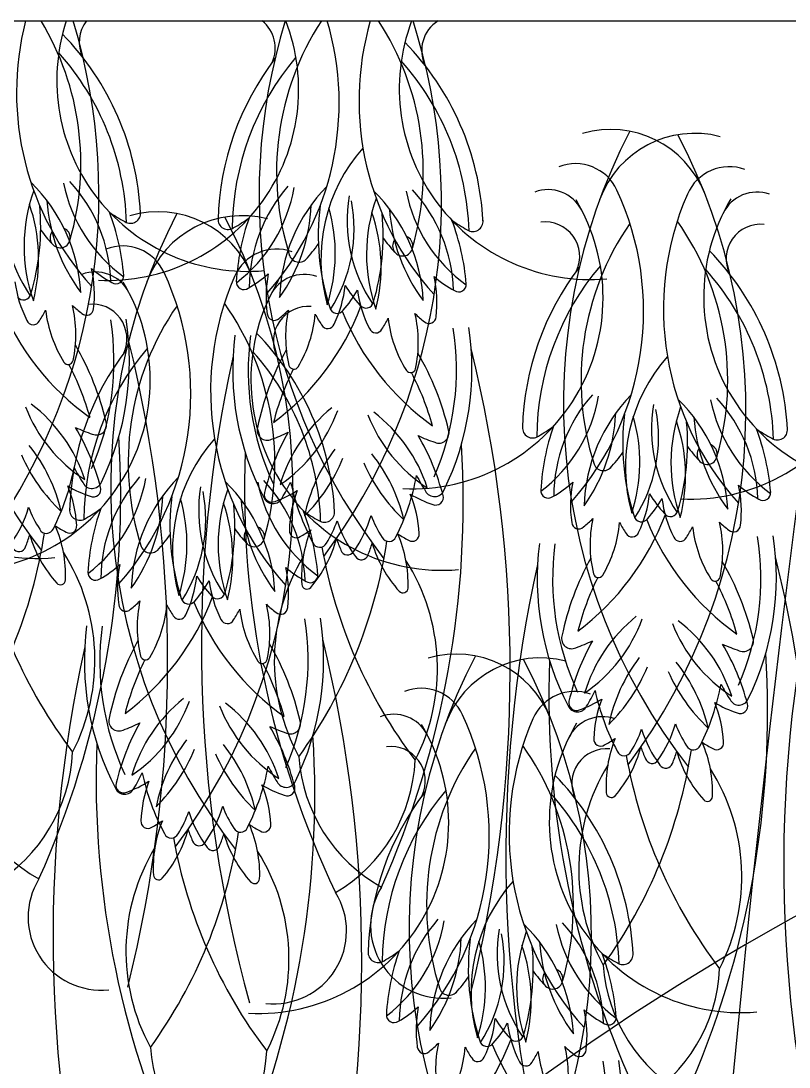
# Model space of a CAD drawing. Header units: millimetres. Extents: x 1155 to 2227, y 540 to 1342.
# Drawn here: x 1273.32 to 1276.788, y 1118.812 to 1123.534 of the extents above; entities that cross this region are included whole.
import ezdxf

# ---------------------------------------------------------------- set-up
doc = ezdxf.new("R2010")
doc.units = ezdxf.units.MM

msp = doc.modelspace()

# ---------------------------------------------------------------- linework, layer by layer
at = {"color": 0}
msp.add_line((1265.649, 1123.53421), (1280.024, 1123.53421), dxfattribs=at)
for centre, radius, start, end in [((1275.52263, 1122.78568), 2.67345, 163.74065, 217.89365), ((1270.99893, 1122.75369), 2.67345, 323.23903, 16.97492), ((1274.59987, 1123.21141), 1.29951, 165.6171, 222.35423), ((1272.34451, 1122.89065), 1.24608, 343.94337, 31.09591), ((1274.34361, 1123.26555), 0.8617, 161.83345, 275.02884), ((1273.73948, 1123.43825), 0.15625, 142.11173, 206.04306), ((1273.71221, 1123.2248), 0.8617, 267.22159, 21.04271), ((1277.06875, 1122.74875), 2.67345, 162.91448, 217.89365), ((1274.31202, 1123.41197), 0.15625, 335.33317, 51.47511), ((1273.45733, 1123.16453), 1.29951, 318.61461, 16.52766), ((1275.72028, 1122.85335), 1.24608, 146.87967, 197.70402), ((1272.54505, 1122.71676), 2.67345, 323.23903, 17.80427), ((1276.14599, 1123.17448), 1.29951, 163.92962, 222.35423), ((1273.89063, 1122.85372), 1.24608, 343.94337, 33.10042), ((1275.88973, 1123.22862), 0.8617, 159.22887, 275.02884), ((1275.2856, 1123.40132), 0.15625, 121.73829, 206.04306), ((1348.37614, 1112.02592), 72.15709, 170.8227387, 182.5326154), ((1272.61154, 1122.60306), 1.25016, 2.89266, 44.20695), ((1274.15766, 1122.56614), 1.25016, 2.89266, 44.20695), ((1272.59034, 1122.58662), 1.20715, 1.78196, 41.74545), ((1275.48129, 1122.58818), 1.20715, 139.63078, 179.59427), ((1275.45969, 1122.60411), 1.25016, 142.55856, 178.48357), ((1274.13645, 1122.54969), 1.20715, 1.78196, 41.74545), ((1278.44311, 1121.80793), 2.67345, 152.64694, 217.89365), ((1275.9824, 1122.58821), 0.4563, 21.4914, 106.10524), ((1276.3612, 1122.57043), 0.4563, 75.27099, 159.88483), ((1273.9194, 1121.77594), 2.67345, 323.23903, 27.74225), ((1275.43005, 1122.45985), 0.75554, 138.49627, 195.84773), ((1275.82359, 1122.68386), 0.20606, 24.88682, 111.50354), ((1276.51766, 1122.66986), 0.20606, 69.87269, 156.48941), ((1272.83929, 1122.26703), 0.7524, 3.16109, 45.6058), ((1274.18713, 1122.93612), 0.6872, 191.2301, 234.10738), ((1273.02647, 1122.33427), 0.70041, 1.79363, 42.70658), ((1273.91953, 1122.67119), 0.67331, 170.61445, 214.12947), ((1274.08147, 1122.51779), 0.74727, 160.32297, 199.30475), ((1273.87655, 1122.89923), 0.6872, 307.26885, 350.14613), ((1275.05134, 1122.32543), 0.70041, 138.66965, 179.58259), ((1275.24008, 1122.2627), 0.7524, 135.77043, 178.21514), ((1274.38541, 1122.2301), 0.7524, 3.16109, 45.6058), ((1275.73325, 1122.89919), 0.6872, 191.2301, 234.10738), ((1274.57259, 1122.29734), 0.70041, 1.79363, 42.70658), ((1275.69978, 1122.60146), 0.17117, 27.37209, 110.65441), ((1274.83168, 1122.2237), 1.29951, 318.61461, 24.88682), ((1276.64342, 1122.59046), 0.17117, 70.72182, 154.00414), ((1272.64464, 1122.45955), 0.75554, 345.5285, 19.1133), ((1274.20826, 1122.77145), 0.77193, 183.60571, 216.84874), ((1274.15098, 1122.59614), 0.67331, 327.24676, 10.76177), ((1275.46565, 1122.63427), 0.67331, 170.61445, 214.12947), ((1275.62759, 1122.48086), 0.74727, 160.32297, 199.30475), ((1275.08656, 1122.28398), 0.8617, 267.22159, 30.89728), ((1277.52034, 1122.23366), 1.29951, 156.48941, 222.35423), ((1277.26408, 1122.2878), 0.8617, 148.97636, 275.02884), ((1272.35776, 1122.60329), 1.05163, 343.34407, 5.32341), ((1272.73379, 1122.29894), 1.05396, 4.63242, 20.66989), ((1274.10332, 1123.21605), 0.66642, 234.87711, 241.86099), ((1276.3989, 1121.4365), 2.67345, 152.64694, 217.89365), ((1273.81449, 1122.66625), 0.04562, 236.06724, 6.13019), ((1273.93819, 1122.21678), 0.4563, 21.4914, 106.10524), ((1273.85939, 1122.7341), 0.77193, 324.52749, 357.77051), ((1275.71393, 1122.56576), 1.05163, 172.68157, 198.03216), ((1273.99223, 1122.48355), 0.74727, 342.07148, 16.03918), ((1274.19076, 1122.42262), 0.75554, 345.5285, 19.1133), ((1273.90388, 1122.56636), 1.05163, 343.34407, 5.32341), ((1275.75437, 1122.73452), 0.77193, 183.60571, 216.84874), ((1276.34096, 1122.23755), 0.8617, 267.22159, 30.89728), ((1274.31699, 1122.19899), 0.4563, 75.27099, 159.88483), ((1271.8752, 1121.4045), 2.67345, 323.23903, 27.74225), ((1274.25557, 1122.63838), 0.04562, 175.24604, 305.30899), ((1273.95362, 1123.1811), 0.66642, 299.51524, 306.49912), ((1275.34478, 1122.29714), 1.05396, 160.70634, 176.74381), ((1274.27991, 1122.26202), 1.05396, 4.63242, 20.66989), ((1275.64944, 1123.17913), 0.66642, 234.87711, 241.86099), ((1275.36061, 1122.62932), 0.04562, 236.06724, 6.13019), ((1275.68637, 1122.47114), 0.15625, 335.33317, 96.96806), ((1277.09463, 1121.91253), 1.24608, 145.38241, 197.70402), ((1275.26498, 1121.9129), 1.24608, 343.94337, 35.20472), ((1276.65995, 1122.4605), 0.15625, 84.40817, 206.04306), ((1273.94667, 1122.9847), 0.66642, 216.26081, 223.24468), ((1273.49744, 1122.55586), 0.04562, 145.23169, 67.35765), ((1273.77939, 1122.31243), 0.20606, 24.88682, 111.50354), ((1274.11632, 1122.9089), 0.66642, 317.28188, 325.11542), ((1275.49279, 1122.94777), 0.66642, 216.26081, 223.24468), ((1275.04356, 1122.51893), 0.04562, 145.23169, 67.35765), ((1274.47346, 1122.29842), 0.20606, 69.87269, 156.48941), ((1274.57572, 1122.49097), 0.04562, 193.86234, 323.92529), ((1275.53201, 1121.62531), 1.25016, 2.89266, 44.20695), ((1276.83404, 1121.66329), 1.25016, 142.55856, 178.48357), ((1276.85564, 1121.64736), 1.20715, 139.63078, 179.59427), ((1273.39808, 1121.97001), 0.8617, 148.97636, 275.02884), ((1273.65557, 1122.23003), 0.17117, 27.37209, 110.65441), ((1273.96677, 1122.79449), 0.49982, 229.07394, 241.86099), ((1273.11535, 1122.30048), 0.53677, 353.03409, 12.521), ((1273.75015, 1122.38214), 0.03421, 236.06724, 6.13019), ((1272.78747, 1121.85227), 1.29951, 318.61461, 24.88682), ((1275.47614, 1121.86223), 1.29951, 156.48941, 222.35423), ((1274.10026, 1122.76294), 0.49982, 299.51524, 312.30229), ((1274.9633, 1122.28952), 0.53677, 168.85523, 188.34214), ((1274.59921, 1122.21903), 0.17117, 70.72182, 154.00414), ((1275.51289, 1122.75757), 0.49982, 229.07394, 241.86099), ((1274.66147, 1122.26356), 0.53677, 353.03409, 12.521), ((1275.51081, 1121.60887), 1.20715, 1.78196, 41.74545), ((1273.04236, 1121.91255), 0.8617, 267.22159, 30.89728), ((1273.82552, 1122.42566), 0.53677, 187.47153, 206.95844), ((1274.32672, 1122.3559), 0.03421, 175.24604, 305.30899), ((1275.21988, 1121.91637), 0.8617, 148.97636, 275.02884), ((1274.25033, 1122.3976), 0.53677, 334.41779, 353.9047), ((1275.2149, 1122.59396), 0.49982, 210.45763, 223.24468), ((1275.29627, 1122.34521), 0.03421, 236.06724, 6.13019), ((1273.33186, 1122.30926), 0.03421, 217.45093, 347.51389), ((1274.40262, 1122.56187), 0.49982, 318.13154, 330.91859), ((1275.37164, 1122.38873), 0.53677, 187.47153, 206.95844), ((1274.31849, 1122.70505), 1.18084, 202.11673, 234.45401), ((1273.00273, 1122.11899), 0.56533, 347.968, 13.42793), ((1273.87034, 1122.58036), 0.45817, 226.09254, 233.15054), ((1273.61682, 1122.2368), 0.03136, 227.35679, 357.41975), ((1273.64217, 1122.09971), 0.15625, 335.33317, 96.96806), ((1275.05042, 1121.5411), 1.24608, 145.38241, 197.70402), ((1273.22078, 1121.54146), 1.24608, 343.94337, 35.20472), ((1274.61574, 1122.08907), 0.15625, 84.40817, 206.04306), ((1273.75079, 1122.66507), 1.18084, 306.92222, 339.2595), ((1274.74717, 1122.24843), 0.03421, 193.86234, 323.92529), ((1274.87798, 1122.27233), 0.03421, 217.45093, 347.51389), ((1273.02033, 1122.43054), 0.45817, 326.84199, 333.89999), ((1273.9934, 1122.2936), 0.56533, 186.5646, 212.02453), ((1272.56391, 1121.99957), 1.24608, 333.94337, 8.7005), ((1274.4635, 1122.21381), 0.03136, 183.95648, 314.01944), ((1274.2018, 1122.55118), 0.45817, 308.22569, 315.28368), ((1275.08024, 1122.11078), 0.56533, 167.94829, 193.40823), ((1274.08567, 1122.26155), 0.56533, 329.3517, 354.81163), ((1275.05517, 1122.42181), 0.45817, 207.47624, 214.53424), ((1275.86461, 1122.66813), 1.18084, 202.11673, 234.45401), ((1274.56645, 1122.39361), 0.45817, 326.84199, 333.89999), ((1275.53952, 1122.25667), 0.56533, 186.5646, 212.02453), ((1274.54885, 1122.08206), 0.56533, 347.968, 13.42793), ((1275.41646, 1122.54343), 0.45817, 226.09254, 233.15054), ((1275.16294, 1122.19987), 0.03136, 227.35679, 357.41975), ((1273.37604, 1122.19436), 0.03136, 202.57278, 332.63574), ((1272.53809, 1121.99601), 1.20222, 336.34362, 9.04457), ((1274.70523, 1122.17716), 0.03136, 208.74049, 338.80345), ((1274.92216, 1122.15743), 0.03136, 202.57278, 332.63574), ((1274.08421, 1121.95908), 1.20222, 336.34362, 9.04457), ((1274.11003, 1121.96265), 1.24608, 333.94337, 8.7005), ((1267.90659, 1120.64077), 6.07603, 346.021809, 13.830123), ((1275.52234, 1121.95727), 1.24608, 172.67573, 207.43286), ((1275.54824, 1121.95433), 1.20222, 172.33166, 205.03261), ((1273.48781, 1121.25388), 1.25016, 2.89266, 44.20695), ((1274.78984, 1121.29186), 1.25016, 142.55856, 178.48357), ((1272.48722, 1121.44), 1.25016, 13.1205, 30.34731), ((1274.81143, 1121.27593), 1.20715, 139.63078, 179.59427), ((1275.61191, 1121.44437), 1.25016, 151.02891, 168.25573), ((1269.45271, 1120.60385), 6.07603, 346.021809, 13.830123), ((1273.53342, 1122.00628), 0.02281, 279.74658, 346.98183), ((1280.21095, 1120.71072), 6.07603, 167.546106, 195.354419), ((1273.4666, 1121.23744), 1.20715, 1.78196, 41.74545), ((1274.03334, 1121.40307), 1.25016, 13.1205, 30.34731), ((1276.8044, 1121.51903), 0.75554, 138.49627, 195.84773), ((1273.53323, 1122.00624), 0.02281, 213.0107, 280.24595), ((1272.46919, 1121.42012), 1.20715, 15.57599, 27.83111), ((1275.63042, 1121.42493), 1.20715, 153.54512, 165.80024), ((1274.55241, 1121.98536), 0.02281, 194.3944, 261.62965), ((1274.55261, 1121.98533), 0.02281, 261.13028, 328.36553), ((1275.07935, 1121.96931), 0.02281, 213.0107, 280.24595), ((1275.07954, 1121.96935), 0.02281, 279.74658, 346.98183), ((1274.01531, 1121.3832), 1.20715, 15.57599, 27.83111), ((1275.25091, 1121.95841), 0.6872, 307.26885, 350.14613), ((1276.42569, 1121.38461), 0.70041, 138.66965, 179.58259), ((1276.61444, 1121.32188), 0.7524, 135.77043, 178.21514), ((1275.75976, 1121.28928), 0.7524, 3.16109, 45.6058), ((1277.10761, 1121.95837), 0.6872, 191.2301, 234.10738), ((1275.94694, 1121.35652), 0.70041, 1.79363, 42.70658), ((1273.98104, 1122.04159), 0.6872, 201.2301, 237.17658), ((1272.94251, 1121.24734), 0.70041, 18.02797, 52.70658), ((1275.16138, 1121.24083), 0.70041, 128.66965, 163.34826), ((1274.10408, 1122.00991), 0.6872, 304.19965, 340.14613), ((1274.48863, 1121.21041), 0.70041, 18.02797, 52.70658), ((1275.23375, 1121.79328), 0.77193, 324.52749, 357.77051), ((1275.52533, 1121.65532), 0.67331, 327.24676, 10.76177), ((1276.84, 1121.69344), 0.67331, 170.61445, 214.12947), ((1277.00194, 1121.54004), 0.74727, 160.32297, 199.30475), ((1273.66092, 1121.71111), 0.04562, 246.06724, 16.13019), ((1275.52716, 1122.00466), 0.6872, 201.2301, 237.17658), ((1277.08828, 1121.62494), 1.05163, 172.68157, 198.03216), ((1275.36659, 1121.54273), 0.74727, 342.07148, 16.03918), ((1275.56511, 1121.4818), 0.75554, 345.5285, 19.1133), ((1275.27823, 1121.62554), 1.05163, 343.34407, 5.32341), ((1277.12873, 1121.7937), 0.77193, 183.60571, 216.84874), ((1272.66042, 1121.16173), 1.05396, 14.72659, 30.66989), ((1273.84989, 1122.30272), 0.66642, 244.87711, 251.86099), ((1274.43204, 1121.68721), 0.04562, 165.24604, 295.30899), ((1275.44545, 1121.16202), 1.05396, 150.70634, 166.64964), ((1274.22892, 1122.27411), 0.66642, 289.51524, 296.49912), ((1275.20704, 1121.67418), 0.04562, 246.06724, 16.13019), ((1275.62992, 1121.69756), 0.04562, 175.24604, 305.30899), ((1275.32797, 1122.24027), 0.66642, 299.51524, 306.49912), ((1276.71913, 1121.35632), 1.05396, 160.70634, 176.74381), ((1275.65426, 1121.32119), 1.05396, 4.63242, 20.66989), ((1277.02379, 1122.2383), 0.66642, 234.87711, 241.86099), ((1276.73496, 1121.6885), 0.04562, 236.06724, 6.13019), ((1269.52536, 1121.39241), 4.24526, 335.93723, 3.58827), ((1274.76019, 1121.14759), 0.75554, 138.49627, 195.84773), ((1271.07147, 1121.35548), 4.24526, 335.93723, 3.58827), ((1274.20654, 1121.1248), 1.05396, 14.72659, 30.66989), ((1275.39601, 1122.26579), 0.66642, 244.87711, 251.86099), ((1276.41791, 1121.57811), 0.04562, 145.23169, 67.35765), ((1274.03043, 1121.8831), 0.77193, 203.44183, 226.84874), ((1272.76985, 1121.14862), 0.7524, 13.16109, 38.58575), ((1278.5746, 1121.42326), 4.24526, 177.78795, 205.439), ((1275.33636, 1121.14628), 0.7524, 142.79048, 168.21514), ((1274.31597, 1121.11169), 0.7524, 13.16109, 38.58575), ((1275.49067, 1121.96808), 0.66642, 317.28188, 325.11542), ((1276.86714, 1122.00695), 0.66642, 216.26081, 223.24468), ((1274.0585, 1121.85027), 0.77193, 314.52749, 337.9344), ((1275.57655, 1121.84617), 0.77193, 203.44183, 226.84874), ((1275.95007, 1121.55015), 0.04562, 193.86234, 323.92529), ((1272.52706, 1121.71428), 1.05163, 333.34407, 349.30505), ((1274.15807, 1121.81399), 0.66642, 206.26081, 213.24468), ((1274.07318, 1121.67735), 1.05163, 333.34407, 349.30505), ((1275.70418, 1121.77706), 0.66642, 206.26081, 213.24468), ((1273.03591, 1121.2295), 0.53677, 3.03409, 22.521), ((1273.78861, 1121.86385), 0.49982, 239.07394, 251.86099), ((1273.64119, 1121.46967), 0.04562, 207.45093, 337.51389), ((1273.2067, 1121.58697), 0.6872, 307.26885, 350.14613), ((1274.38149, 1121.01318), 0.70041, 138.66965, 179.58259), ((1274.57023, 1120.95045), 0.7524, 135.77043, 178.21514), ((1274.7958, 1121.32201), 0.67331, 170.61445, 214.12947), ((1273.71555, 1120.91785), 0.7524, 3.16109, 45.6058), ((1275.0634, 1121.58694), 0.6872, 191.2301, 234.10738), ((1273.90273, 1120.98509), 0.70041, 1.79363, 42.70658), ((1273.9331, 1121.73345), 0.66642, 328.13154, 335.11542), ((1275.56603, 1121.67295), 1.05163, 192.07118, 208.03216), ((1275.47461, 1121.82211), 0.49982, 299.51524, 312.30229), ((1276.33765, 1121.3487), 0.53677, 168.85523, 188.34214), ((1276.88724, 1121.81674), 0.49982, 229.07394, 241.86099), ((1276.03582, 1121.32273), 0.53677, 353.03409, 12.521), ((1273.64689, 1121.42015), 0.03421, 246.06724, 16.13019), ((1273.18954, 1121.42185), 0.77193, 324.52749, 357.77051), ((1275.04408, 1121.25351), 1.05163, 172.68157, 198.03216), ((1273.48113, 1121.28388), 0.67331, 327.24676, 10.76177), ((1274.95774, 1121.1686), 0.74727, 160.32297, 199.30475), ((1274.45306, 1121.39667), 0.03421, 165.24604, 295.30899), ((1274.30071, 1121.83684), 0.49982, 289.51524, 302.30229), ((1275.06844, 1121.22075), 0.53677, 158.85523, 178.34214), ((1274.58203, 1121.19257), 0.53677, 3.03409, 22.521), ((1275.33473, 1121.82692), 0.49982, 239.07394, 251.86099), ((1275.18731, 1121.43274), 0.04562, 207.45093, 337.51389), ((1275.19301, 1121.38322), 0.03421, 246.06724, 16.13019), ((1275.70107, 1121.41508), 0.03421, 175.24604, 305.30899), ((1275.62468, 1121.45678), 0.53677, 334.41779, 353.9047), ((1276.58926, 1121.65314), 0.49982, 210.45763, 223.24468), ((1276.67062, 1121.40439), 0.03421, 236.06724, 6.13019), ((1272.83894, 1121.48793), 0.53677, 324.41779, 343.9047), ((1273.82297, 1121.51381), 0.49982, 200.45763, 213.24468), ((1273.32238, 1121.1713), 0.74727, 342.07148, 16.03918), ((1273.52091, 1121.11037), 0.75554, 345.5285, 19.1133), ((1273.23403, 1121.25411), 1.05163, 343.34407, 5.32341), ((1275.08452, 1121.42227), 0.77193, 183.60571, 216.84874), ((1274.4581, 1121.40165), 0.04562, 203.86234, 333.92529), ((1275.77697, 1121.62105), 0.49982, 318.13154, 330.91859), ((1276.74599, 1121.44791), 0.53677, 187.47153, 206.95844), ((1273.58572, 1121.32613), 0.04562, 175.24604, 305.30899), ((1273.28377, 1121.86884), 0.66642, 299.51524, 306.49912), ((1274.67493, 1120.98489), 1.05396, 160.70634, 176.74381), ((1273.61006, 1120.94976), 1.05396, 4.63242, 20.66989), ((1274.97959, 1121.86687), 0.66642, 234.87711, 241.86099), ((1274.69076, 1121.31706), 0.04562, 236.06724, 6.13019), ((1274.38506, 1121.451), 0.53677, 324.41779, 343.9047), ((1275.36908, 1121.47688), 0.49982, 200.45763, 213.24468), ((1275.12514, 1121.72425), 1.18084, 306.92222, 339.2595), ((1276.12153, 1121.3076), 0.03421, 193.86234, 323.92529), ((1276.25233, 1121.33151), 0.03421, 217.45093, 347.51389), ((1273.43531, 1121.25557), 0.03421, 207.45093, 337.51389), ((1273.73084, 1121.63623), 0.45817, 236.09254, 243.15054), ((1272.95652, 1121.03121), 0.56533, 357.968, 23.42793), ((1273.54082, 1121.25386), 0.03136, 237.35679, 7.41975), ((1274.3737, 1121.20668), 0.04562, 145.23169, 67.35765), ((1274.27532, 1121.44141), 0.49982, 328.13154, 340.91859), ((1275.25967, 1121.43917), 0.53677, 197.47153, 216.95844), ((1275.83785, 1121.27298), 0.03136, 183.95648, 314.01944), ((1275.57615, 1121.61036), 0.45817, 308.22569, 315.28368), ((1276.45459, 1121.16996), 0.56533, 167.94829, 193.40823), ((1275.46002, 1121.32073), 0.56533, 329.3517, 354.81163), ((1276.42952, 1121.48099), 0.45817, 207.47624, 214.53424), ((1277.23896, 1121.7273), 1.18084, 202.11673, 234.45401), ((1275.9408, 1121.45279), 0.45817, 326.84199, 333.89999), ((1276.91387, 1121.31585), 0.56533, 186.5646, 212.02453), ((1275.92321, 1121.14124), 0.56533, 347.968, 13.42793), ((1276.79082, 1121.60261), 0.45817, 226.09254, 233.15054), ((1276.53729, 1121.25905), 0.03136, 227.35679, 357.41975), ((1271.21386, 1121.55999), 2.23809, 324.18066, 351.32831), ((1275.33644, 1121.58717), 2.23809, 190.04792, 217.19557), ((1272.91975, 1121.34108), 0.45817, 336.84199, 343.89999), ((1273.90182, 1121.37519), 0.56533, 196.5646, 222.02453), ((1273.44647, 1121.59664), 0.66642, 317.28188, 325.11542), ((1274.82293, 1121.63551), 0.66642, 216.26081, 223.24468), ((1274.56308, 1121.23298), 0.03136, 173.95648, 304.01944), ((1274.36394, 1121.61067), 0.45817, 298.22569, 305.28368), ((1275.15256, 1121.02442), 0.56533, 157.94829, 183.40823), ((1274.19928, 1121.34561), 0.56533, 319.3517, 344.81163), ((1275.18188, 1121.33509), 0.45817, 197.47624, 204.53424), ((1274.98143, 1121.21865), 0.03421, 207.45093, 337.51389), ((1275.27696, 1121.5993), 0.45817, 236.09254, 243.15054), ((1274.50264, 1120.99428), 0.56533, 357.968, 23.42793), ((1275.08694, 1121.21693), 0.03136, 237.35679, 7.41975), ((1276.07958, 1121.23634), 0.03136, 208.74049, 338.80345), ((1276.29651, 1121.21661), 0.03136, 202.57278, 332.63574), ((1275.45856, 1121.01826), 1.20222, 336.34362, 9.04457), ((1275.48439, 1121.02182), 1.24608, 333.94337, 8.7005), ((1273.31107, 1121.17025), 0.03136, 212.57278, 342.63574), ((1273.90587, 1121.17872), 0.04562, 193.86234, 323.92529), ((1272.75997, 1121.52307), 2.23809, 324.18066, 351.32831), ((1274.66906, 1121.19256), 0.03421, 203.86234, 333.92529), ((1276.88256, 1121.55024), 2.23809, 190.04792, 217.19557), ((1274.46587, 1121.30415), 0.45817, 336.84199, 343.89999), ((1275.44793, 1121.33827), 0.56533, 196.5646, 222.02453), ((1276.89669, 1121.01645), 1.24608, 172.67573, 207.43286), ((1276.92259, 1121.01351), 1.20222, 172.33166, 205.03261), ((1272.74808, 1120.64896), 0.90607, 332.75533, 32.52708), ((1275.37012, 1120.64729), 0.90607, 148.84915, 208.6209), ((1274.79478, 1121.15491), 0.03136, 198.74049, 328.80345), ((1274.85719, 1121.13333), 0.03136, 212.57278, 342.63574), ((1276.98627, 1120.50355), 1.25016, 151.02891, 168.25573), ((1270.82706, 1119.66302), 6.07603, 346.021809, 13.830123), ((1273.4304, 1121.45068), 0.49982, 299.51524, 312.30229), ((1274.29345, 1120.97726), 0.53677, 168.85523, 188.34214), ((1274.84304, 1121.44531), 0.49982, 229.07394, 241.86099), ((1273.99161, 1120.9513), 0.53677, 353.03409, 12.521), ((1274.2942, 1120.61203), 0.90607, 332.75533, 32.52708), ((1281.58531, 1119.7699), 6.07603, 167.546106, 195.354419), ((1275.40769, 1120.46225), 1.25016, 13.1205, 30.34731), ((1273.49872, 1121.01236), 0.02281, 289.74658, 356.98183), ((1273.65687, 1121.04365), 0.03421, 175.24604, 305.30899), ((1273.58047, 1121.08535), 0.53677, 334.41779, 353.9047), ((1273.73277, 1121.24962), 0.49982, 318.13154, 330.91859), ((1274.54505, 1121.28171), 0.49982, 210.45763, 223.24468), ((1274.70178, 1121.07648), 0.53677, 187.47153, 206.95844), ((1274.62641, 1121.03296), 0.03421, 236.06724, 6.13019), ((1277.00477, 1120.48411), 1.20715, 153.54512, 165.80024), ((1275.92676, 1121.04453), 0.02281, 194.3944, 261.62965), ((1275.92696, 1121.0445), 0.02281, 261.13028, 328.36553), ((1276.4537, 1121.02849), 0.02281, 213.0107, 280.24595), ((1275.38966, 1120.44237), 1.20715, 15.57599, 27.83111), ((1276.45389, 1121.02853), 0.02281, 279.74658, 346.98183), ((1282.8397, 1119.72347), 6.07603, 167.546106, 195.354419), ((1273.49853, 1121.01229), 0.02281, 223.0107, 290.24595), ((1274.61097, 1120.99256), 0.02281, 184.3944, 251.62965), ((1274.61116, 1120.9925), 0.02281, 251.13028, 318.36553), ((1275.04465, 1120.97537), 0.02281, 223.0107, 290.24595), ((1275.04484, 1120.97543), 0.02281, 289.74658, 356.98183), ((1273.08093, 1121.35282), 1.18084, 306.92222, 339.2595), ((1273.53194, 1121.23893), 0.45817, 308.22569, 315.28368), ((1274.41038, 1120.79852), 0.56533, 167.94829, 193.40823), ((1274.07732, 1120.93617), 0.03421, 193.86234, 323.92529), ((1275.19476, 1121.35587), 1.18084, 202.11673, 234.45401), ((1274.20813, 1120.96008), 0.03421, 217.45093, 347.51389), ((1273.79365, 1120.90155), 0.03136, 183.95648, 314.01944), ((1273.41581, 1120.94929), 0.56533, 329.3517, 354.81163), ((1274.38531, 1121.10956), 0.45817, 207.47624, 214.53424), ((1273.8966, 1121.08135), 0.45817, 326.84199, 333.89999), ((1274.86966, 1120.94442), 0.56533, 186.5646, 212.02453), ((1273.879, 1120.7698), 0.56533, 347.968, 13.42793), ((1274.74661, 1121.23118), 0.45817, 226.09254, 233.15054), ((1274.49309, 1120.88762), 0.03136, 227.35679, 357.41975), ((1274.03538, 1120.86491), 0.03136, 208.74049, 338.80345), ((1274.2523, 1120.84517), 0.03136, 202.57278, 332.63574), ((1273.41436, 1120.64683), 1.20222, 336.34362, 9.04457), ((1273.44018, 1120.65039), 1.24608, 333.94337, 8.7005), ((1276.53573, 1120.30001), 0.70041, 128.66965, 163.34826), ((1275.47843, 1121.06909), 0.6872, 304.19965, 340.14613), ((1275.86298, 1120.26959), 0.70041, 18.02797, 52.70658), ((1274.85248, 1120.64502), 1.24608, 172.67573, 207.43286), ((1274.87838, 1120.64207), 1.20222, 172.33166, 205.03261), ((1276.90151, 1121.06384), 0.6872, 201.2301, 237.17658), ((1274.94206, 1120.13211), 1.25016, 151.02891, 168.25573), ((1273.36348, 1120.09082), 1.25016, 13.1205, 30.34731), ((1268.78285, 1119.29159), 6.07603, 346.021809, 13.830123), ((1275.80639, 1120.74639), 0.04562, 165.24604, 295.30899), ((1276.8198, 1120.2212), 1.05396, 150.70634, 166.64964), ((1275.60327, 1121.33329), 0.66642, 289.51524, 296.49912), ((1276.58139, 1120.73336), 0.04562, 246.06724, 16.13019), ((1279.5411, 1119.39847), 6.07603, 167.546106, 195.354419), ((1275.28551, 1120.22034), 0.4563, 21.4914, 106.10524), ((1272.44583, 1120.41466), 4.24526, 335.93723, 3.58827), ((1275.58089, 1120.18398), 1.05396, 14.72659, 30.66989), ((1276.77036, 1121.32497), 0.66642, 244.87711, 251.86099), ((1274.96056, 1120.11268), 1.20715, 153.54512, 165.80024), ((1273.88256, 1120.6731), 0.02281, 194.3944, 261.62965), ((1273.88275, 1120.67307), 0.02281, 261.13028, 328.36553), ((1274.40949, 1120.65706), 0.02281, 213.0107, 280.24595), ((1273.34545, 1120.07094), 1.20715, 15.57599, 27.83111), ((1274.40969, 1120.65709), 0.02281, 279.74658, 346.98183), ((1277.74622, 1119.44005), 2.67345, 152.64694, 217.89365), ((1275.66431, 1120.20255), 0.4563, 75.27099, 159.88483), ((1273.22252, 1119.40806), 2.67345, 323.23903, 27.74225), ((1279.94895, 1120.48244), 4.24526, 177.78795, 205.439), ((1276.71071, 1120.20546), 0.7524, 142.79048, 168.21514), ((1275.69032, 1120.17087), 0.7524, 13.16109, 38.58575), ((1275.43285, 1120.90945), 0.77193, 314.52749, 337.9344), ((1276.9509, 1120.90535), 0.77193, 203.44183, 226.84874), ((1275.44754, 1120.73653), 1.05163, 333.34407, 349.30505), ((1277.07854, 1120.83623), 0.66642, 206.26081, 213.24468), ((1275.1267, 1120.31598), 0.20606, 24.88682, 111.50354), ((1275.82078, 1120.30198), 0.20606, 69.87269, 156.48941), ((1292.46061, 1111.31294), 16.76067, 146.64041, 187.629894), ((1275.30745, 1120.79263), 0.66642, 328.13154, 335.11542), ((1276.94038, 1120.73212), 1.05163, 192.07118, 208.03216), ((1274.49152, 1119.92858), 0.70041, 128.66965, 163.34826), ((1273.43422, 1120.69765), 0.6872, 304.19965, 340.14613), ((1274.8573, 1120.69241), 0.6872, 201.2301, 237.17658), ((1273.81878, 1119.89816), 0.70041, 18.02797, 52.70658), ((1275.83245, 1120.46082), 0.04562, 203.86234, 333.92529), ((1275.82741, 1120.45585), 0.03421, 165.24604, 295.30899), ((1275.67507, 1120.89602), 0.49982, 289.51524, 302.30229), ((1276.44279, 1120.27993), 0.53677, 158.85523, 178.34214), ((1275.95638, 1120.25175), 0.53677, 3.03409, 22.521), ((1276.70908, 1120.8861), 0.49982, 239.07394, 251.86099), ((1276.56166, 1120.49192), 0.04562, 207.45093, 337.51389), ((1276.56736, 1120.4424), 0.03421, 246.06724, 16.13019), ((1275.00289, 1120.23359), 0.17117, 27.37209, 110.65441), ((1274.13479, 1119.85583), 1.29951, 318.61461, 24.88682), ((1275.94653, 1120.22258), 0.17117, 70.72182, 154.00414), ((1273.76219, 1120.37496), 0.04562, 165.24604, 295.30899), ((1274.77559, 1119.84976), 1.05396, 150.70634, 166.64964), ((1273.55907, 1120.96186), 0.66642, 289.51524, 296.49912), ((1274.38967, 1119.9161), 0.8617, 267.22159, 30.89728), ((1273.53668, 1119.81255), 1.05396, 14.72659, 30.66989), ((1274.72615, 1120.95354), 0.66642, 244.87711, 251.86099), ((1274.53718, 1120.36193), 0.04562, 246.06724, 16.13019), ((1276.82345, 1119.86578), 1.29951, 156.48941, 222.35423), ((1276.5672, 1119.91992), 0.8617, 148.97636, 275.02884), ((1275.75942, 1120.51018), 0.53677, 324.41779, 343.9047), ((1276.74344, 1120.53606), 0.49982, 200.45763, 213.24468), ((1270.40162, 1120.04323), 4.24526, 335.93723, 3.58827), ((1275.64967, 1120.50059), 0.49982, 328.13154, 340.91859), ((1276.63403, 1120.49834), 0.53677, 197.47153, 216.95844), ((1273.75932, 1120.30063), 0.73241, 183.94843, 240.77269), ((1277.90475, 1120.11101), 4.24526, 177.78795, 205.439), ((1274.66651, 1119.83403), 0.7524, 142.79048, 168.21514), ((1273.64612, 1119.79944), 0.7524, 13.16109, 38.58575), ((1274.98949, 1120.10326), 0.15625, 335.33317, 96.96806), ((1276.39774, 1119.54465), 1.24608, 145.38241, 197.70402), ((1274.56809, 1119.54502), 1.24608, 343.94337, 35.20472), ((1275.93743, 1120.29216), 0.03136, 173.95648, 304.01944), ((1275.73829, 1120.66985), 0.45817, 298.22569, 305.28368), ((1276.52691, 1120.0836), 0.56533, 157.94829, 183.40823), ((1275.57363, 1120.40478), 0.56533, 319.3517, 344.81163), ((1276.55623, 1120.39426), 0.45817, 197.47624, 204.53424), ((1276.35578, 1120.27782), 0.03421, 207.45093, 337.51389), ((1276.65131, 1120.65848), 0.45817, 236.09254, 243.15054), ((1275.877, 1120.05346), 0.56533, 357.968, 23.42793), ((1276.4613, 1120.27611), 0.03136, 237.35679, 7.41975), ((1272.82196, 1120.26703), 0.73241, 300.60354, 357.4278), ((1273.38865, 1120.53802), 0.77193, 314.52749, 337.9344), ((1274.9067, 1120.53391), 0.77193, 203.44183, 226.84874), ((1275.30544, 1120.2637), 0.73241, 183.94843, 240.77269), ((1275.96306, 1120.09262), 0.15625, 84.40817, 206.04306), ((1274.13433, 1120.58224), 2.23809, 324.18066, 351.32831), ((1276.04341, 1120.25173), 0.03421, 203.86234, 333.92529), ((1278.25691, 1120.60942), 2.23809, 190.04792, 217.19557), ((1276.16913, 1120.21409), 0.03136, 198.74049, 328.80345), ((1275.84022, 1120.36333), 0.45817, 336.84199, 343.89999), ((1276.82229, 1120.39744), 0.56533, 196.5646, 222.02453), ((1273.40333, 1120.3651), 1.05163, 333.34407, 349.30505), ((1275.03433, 1120.4648), 0.66642, 206.26081, 213.24468), ((1274.36808, 1120.2301), 0.73241, 300.60354, 357.4278), ((1276.74447, 1119.70647), 0.90607, 148.84915, 208.6209), ((1276.23154, 1120.1925), 0.03136, 212.57278, 342.63574), ((1275.66856, 1119.67121), 0.90607, 332.75533, 32.52708), ((1282.07321, 1109.94985), 10.89432, 110.766787, 189.391534), ((1273.26325, 1120.42119), 0.66642, 328.13154, 335.11542), ((1274.89617, 1120.36069), 1.05163, 192.07118, 208.03216), ((1274.83513, 1119.25744), 1.25016, 2.89266, 44.20695), ((1273.78824, 1120.08939), 0.04562, 203.86234, 333.92529), ((1273.7832, 1120.08441), 0.03421, 165.24604, 295.30899), ((1273.63086, 1120.52459), 0.49982, 289.51524, 302.30229), ((1274.39858, 1119.9085), 0.53677, 158.85523, 178.34214), ((1273.91217, 1119.88032), 0.53677, 3.03409, 22.521), ((1274.66488, 1120.51467), 0.49982, 239.07394, 251.86099), ((1274.51746, 1120.12049), 0.04562, 207.45093, 337.51389), ((1274.52315, 1120.07096), 0.03421, 246.06724, 16.13019), ((1276.15875, 1119.27948), 1.20715, 139.63078, 179.59427), ((1276.13715, 1119.29541), 1.25016, 142.55856, 178.48357), ((1274.81392, 1119.24099), 1.20715, 1.78196, 41.74545), ((1275.98532, 1120.05174), 0.02281, 184.3944, 251.62965), ((1275.98551, 1120.05167), 0.02281, 251.13028, 318.36553), ((1276.419, 1120.03454), 0.02281, 223.0107, 290.24595), ((1276.41919, 1120.03461), 0.02281, 289.74658, 356.98183), ((1263.49723, 1109.74908), 10.89432, 351.814078, 70.06604), ((1273.71521, 1120.13874), 0.53677, 324.41779, 343.9047), ((1274.69923, 1120.16463), 0.49982, 200.45763, 213.24468), ((1273.89323, 1119.92073), 0.03136, 173.95648, 304.01944), ((1273.69409, 1120.29842), 0.45817, 298.22569, 305.28368), ((1274.48271, 1119.71217), 0.56533, 157.94829, 183.40823), ((1273.60546, 1120.12915), 0.49982, 328.13154, 340.91859), ((1274.58982, 1120.12691), 0.53677, 197.47153, 216.95844), ((1272.09012, 1120.21081), 2.23809, 324.18066, 351.32831), ((1273.52943, 1120.03335), 0.56533, 319.3517, 344.81163), ((1274.51203, 1120.02283), 0.45817, 197.47624, 204.53424), ((1274.31158, 1119.90639), 0.03421, 207.45093, 337.51389), ((1274.6071, 1120.28705), 0.45817, 236.09254, 243.15054), ((1273.83279, 1119.68202), 0.56533, 357.968, 23.42793), ((1274.41709, 1119.90468), 0.03136, 237.35679, 7.41975), ((1273.99921, 1119.8803), 0.03421, 203.86234, 333.92529), ((1276.21271, 1120.23799), 2.23809, 190.04792, 217.19557), ((1274.12493, 1119.84266), 0.03136, 198.74049, 328.80345), ((1273.79602, 1119.99189), 0.45817, 336.84199, 343.89999), ((1274.77808, 1120.02601), 0.56533, 196.5646, 222.02453), ((1274.70027, 1119.33503), 0.90607, 148.84915, 208.6209), ((1274.18733, 1119.82107), 0.03136, 212.57278, 342.63574), ((1273.62435, 1119.29977), 0.90607, 332.75533, 32.52708), ((1273.6814, 1119.48857), 0.32882, 148.27867, 276.20577), ((1273.94112, 1119.68031), 0.02281, 184.3944, 251.62965), ((1273.94131, 1119.68024), 0.02281, 251.13028, 318.36553), ((1274.3748, 1119.66311), 0.02281, 223.0107, 290.24595), ((1274.37499, 1119.66318), 0.02281, 289.74658, 356.98183), ((1276.10751, 1119.15115), 0.75554, 138.49627, 195.84773), ((1274.46122, 1119.42686), 0.32882, 263.78676, 31.71386), ((1275.22752, 1119.45164), 0.32882, 148.27867, 276.20577), ((1284.94912, 1111.39072), 10.43086, 128.459691, 190.07951), ((1274.55402, 1119.59053), 0.6872, 307.26885, 350.14613), ((1275.72881, 1119.01673), 0.70041, 138.66965, 179.58259), ((1275.91755, 1118.954), 0.7524, 135.77043, 178.21514), ((1275.06287, 1118.9214), 0.7524, 3.16109, 45.6058), ((1276.41072, 1119.59049), 0.6872, 191.2301, 234.10738), ((1275.25005, 1118.98864), 0.70041, 1.79363, 42.70658), ((1274.82844, 1119.28744), 0.67331, 327.24676, 10.76177), ((1276.14312, 1119.32556), 0.67331, 170.61445, 214.12947), ((1276.30506, 1119.17216), 0.74727, 160.32297, 199.30475), ((1274.53686, 1119.4254), 0.77193, 324.52749, 357.77051), ((1276.3914, 1119.25706), 1.05163, 172.68157, 198.03216), ((1274.6697, 1119.17485), 0.74727, 342.07148, 16.03918), ((1274.86823, 1119.11392), 0.75554, 345.5285, 19.1133), ((1274.58134, 1119.25766), 1.05163, 343.34407, 5.32341), ((1276.43184, 1119.42582), 0.77193, 183.60571, 216.84874), ((1274.93304, 1119.32968), 0.04562, 175.24604, 305.30899), ((1274.63109, 1119.87239), 0.66642, 299.51524, 306.49912), ((1276.02224, 1118.98844), 1.05396, 160.70634, 176.74381), ((1274.95738, 1118.95332), 1.05396, 4.63242, 20.66989), ((1276.3269, 1119.87042), 0.66642, 234.87711, 241.86099), ((1276.03807, 1119.32062), 0.04562, 236.06724, 6.13019), ((1276.67979, 1119.32288), 0.73241, 183.94843, 240.77269), ((1274.79378, 1119.6002), 0.66642, 317.28188, 325.11542), ((1276.17025, 1119.63907), 0.66642, 216.26081, 223.24468), ((1275.72102, 1119.21023), 0.04562, 145.23169, 67.35765), ((1275.74243, 1119.28928), 0.73241, 300.60354, 357.4278), ((1275.25319, 1119.18227), 0.04562, 193.86234, 323.92529), ((1274.77772, 1119.45424), 0.49982, 299.51524, 312.30229), ((1275.64076, 1118.98082), 0.53677, 168.85523, 188.34214), ((1276.19035, 1119.44886), 0.49982, 229.07394, 241.86099), ((1275.33893, 1118.95486), 0.53677, 353.03409, 12.521), ((1275.00418, 1119.0472), 0.03421, 175.24604, 305.30899), ((1274.92779, 1119.0889), 0.53677, 334.41779, 353.9047), ((1275.89237, 1119.28526), 0.49982, 210.45763, 223.24468), ((1275.97373, 1119.03651), 0.03421, 236.06724, 6.13019), ((1273.73318, 1118.57348), 0.8617, 148.97636, 275.02884), ((1275.08009, 1119.25317), 0.49982, 318.13154, 330.91859), ((1276.0491, 1119.08003), 0.53677, 187.47153, 206.95844), ((1263.49723, 1109.74908), 10.60765, 359.62833, 60.165397), ((1274.42825, 1119.35637), 1.18084, 306.92222, 339.2595), ((1275.42464, 1118.93973), 0.03421, 193.86234, 323.92529), ((1275.55544, 1118.96363), 0.03421, 217.45093, 347.51389), ((1274.63558, 1118.95145), 0.73241, 183.94843, 240.77269), ((1273.69823, 1118.91785), 0.73241, 300.60354, 357.4278), ((1275.14096, 1118.90511), 0.03136, 183.95648, 314.01944), ((1274.87926, 1119.24248), 0.45817, 308.22569, 315.28368), ((1275.7577, 1118.80208), 0.56533, 167.94829, 193.40823), ((1274.76313, 1118.95285), 0.56533, 329.3517, 354.81163), ((1275.73263, 1119.11311), 0.45817, 207.47624, 214.53424), ((1276.54207, 1119.35942), 1.18084, 202.11673, 234.45401), ((1275.24391, 1119.08491), 0.45817, 326.84199, 333.89999), ((1276.21698, 1118.94797), 0.56533, 186.5646, 212.02453), ((1275.22632, 1118.77336), 0.56533, 347.968, 13.42793), ((1276.09393, 1119.23473), 0.45817, 226.09254, 233.15054), ((1275.8404, 1118.89117), 0.03136, 227.35679, 357.41975), ((1275.3827, 1118.86846), 0.03136, 208.74049, 338.80345), ((1275.59962, 1118.84873), 0.03136, 202.57278, 332.63574), ((1274.76168, 1118.65038), 1.20222, 336.34362, 9.04457), ((1274.7875, 1118.65395), 1.24608, 333.94337, 8.7005)]:
    msp.add_arc(centre, radius, start, end, dxfattribs=at)

doc.saveas('drawing.dxf')
